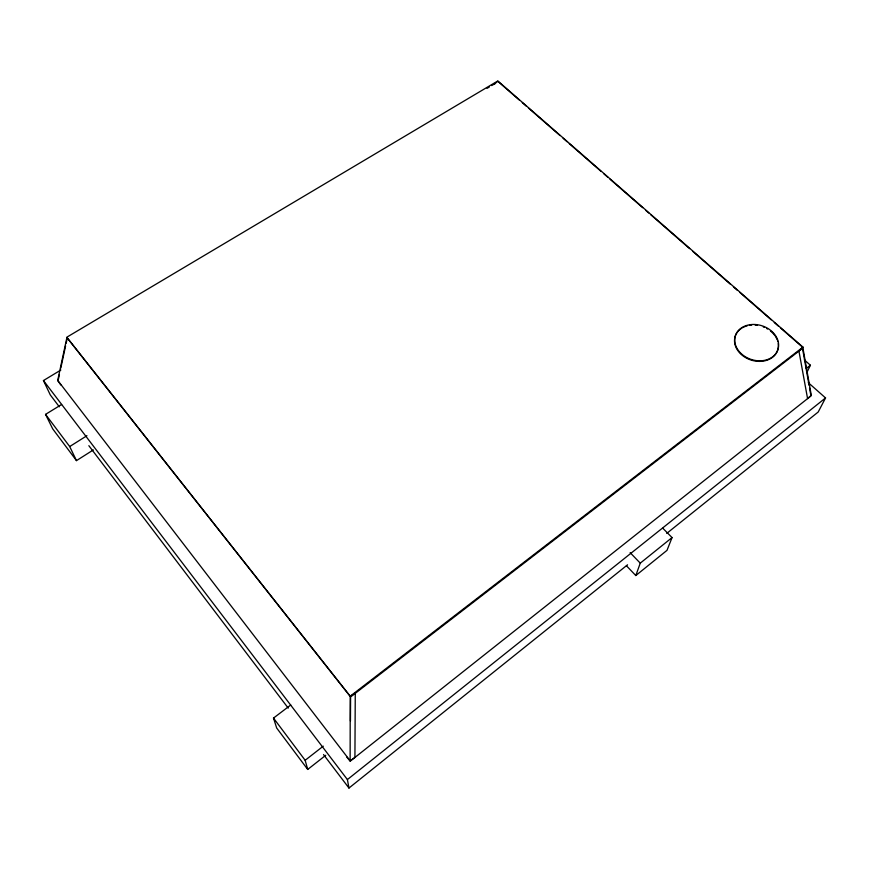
<?xml version="1.0" encoding="UTF-8"?>
<svg xmlns="http://www.w3.org/2000/svg" width="869" height="869" viewBox="0 0 869 869"><rect width="100%" height="100%" fill="white"/><g stroke="black" fill="none" stroke-linecap="round" stroke-linejoin="round"><path stroke-width="1.3" d="M350.131 760.799L350.229 696.417L66.913 337.53L57.712 380.372L350.131 760.799L354.921 757.464L355.269 693.071L350.229 696.417M350.446 721.031L350.598 696.938L802.511 348.36L809.082 385.358M59.418 374.517L58.006 381.035L60.863 385.01M60.819 368.011L65.599 345.873M66.163 343.266L67.293 338.052M626.43 565.752L635.804 575.55L640.268 563.145L672.052 537.574L662.819 528.254M672.052 537.574L667.001 550.349L635.804 575.55M807.073 372.128L810.408 365.23L804.401 359.962M808.3 382.664L825.55 397.937L818.196 412.015L666.729 533.403M802.826 347.426L798.904 350.913L807.573 398.621L811.288 395.286L802.826 347.426L780.384 327.841M494.244 84.206L497.807 81.295L519.227 99.989M323.529 754.574L348.969 788.053L627.537 564.807M348.969 788.053L347.404 779.569L825.55 397.937M290.746 704.998L273.496 718.087L276.679 728.005L307.713 769.445L325.745 755.291M307.713 769.445L305.16 760.288L323.268 746.156M806.269 368.456L810.408 365.23M61.623 404.498L45.546 414.372L52.694 428.851L76.472 460.624L93.341 449.925M76.472 460.624L69.694 446.547L86.933 435.706M59.309 406.801L50.283 394.917L43.45 380.546L60.841 370.042M487.031 88.356L489.366 86.965M491.702 85.575L495.2 83.5M522.291 102.651L526.364 106.214M528.406 107.995L560.038 135.586M563.09 138.258L567.175 141.821M569.217 143.602L600.837 171.193M603.901 173.865L607.985 177.417M610.016 179.199L642.669 207.68M645.721 210.352L648.785 213.024M650.827 214.806L689.595 248.632M692.647 251.293L730.394 284.228M733.458 286.9L737.542 290.463M739.584 292.245L771.205 319.835M774.268 322.508L778.342 326.06M630.144 552.651L640.268 563.145M346.709 756.975L350.196 761.201L810.962 395.938L809.55 388.008M43.45 380.546L347.404 779.569M88.844 445.678L288.247 708.137M45.546 414.372L69.694 446.547M273.496 718.087L305.16 760.288M778.211 343.592A22.355 17.673 18.2 0 1 748.959 359.288A22.355 17.673 18.2 0 1 741.387 328.395M742.267 327.852A22.355 17.673 18.2 0 1 745.135 326.494M746.167 326.136A22.355 17.673 18.2 0 1 747.221 325.832M749.404 325.364A22.355 17.673 18.2 0 1 751.674 325.104M755.172 325.115A22.355 17.673 18.2 0 1 757.518 325.375M763.297 326.929A22.355 17.673 18.2 0 1 764.405 327.385M766.556 328.428A22.355 17.673 18.2 0 1 767.588 329.014M770.477 331.024A22.355 17.673 18.2 0 1 775.105 335.934M775.702 336.846A22.355 17.673 18.2 0 1 777.136 339.67M777.505 340.648A22.355 17.673 18.2 0 1 777.798 341.615M802.967 347.122L350.196 696.21L66.783 337.226L497.828 80.947L802.967 347.122M741.181 353.607A22.366 17.673 18.2 0 0 777.896 349.696A22.366 17.673 18.2 0 0 750.946 324.582A22.366 17.673 18.2 0 0 741.181 353.607"/></g></svg>
